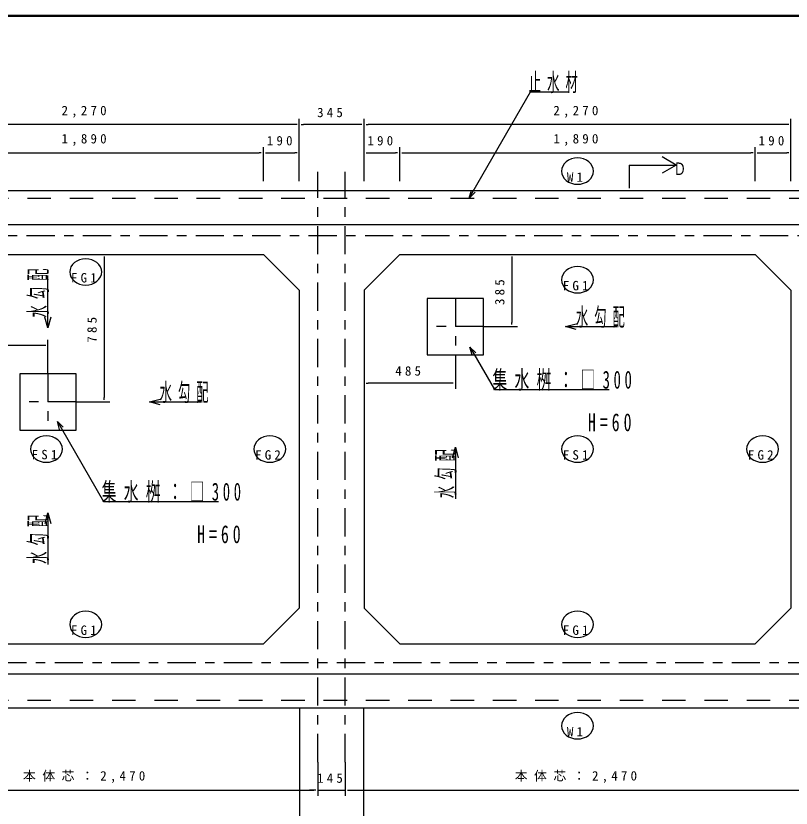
# Model space of a CAD drawing. Units: millimetres on the paper, enlarged 30 times, with parts at other scales. Extents: x -11550 to 187, y -62370 to 8010.
# Drawn here: x -7567 to -5093, y -21248 to -18720 of the extents above; entities that cross this region are included whole.
import ezdxf
from ezdxf.enums import TextEntityAlignment as Align

# ---------------------------------------------------------------- set-up
doc = ezdxf.new("R2010")
doc.units = ezdxf.units.MM
doc.header["$LTSCALE"] = 30
doc.linetypes.add('USER1', pattern=[4.5, 2.5, -2])
doc.linetypes.add('USER2', pattern=[6, 3, -1, 1, -1])
doc.layers.add('layer1', color=4, linetype='Continuous', lineweight=25)
doc.styles.add('ＭＳ ゴシック', font='')
doc.styles.get('ＭＳ ゴシック').set_extended_font_data('MS Gothic')

msp = doc.modelspace()

# ---------------------------------------------------------------- linework, layer by layer
at = {"layer": 'layer1', "color": 7, "lineweight": 50}
msp.add_line((0, -18720), (-11550, -18720), dxfattribs=at)
at = {"layer": 'layer1'}
for p, q in [((-6107.59, -19279.41), (-5924.68, -18962.61)), ((-5924.68, -18962.61), (-5922.88, -18962.61)), ((-5922.88, -18962.61), (-5804.7, -18962.61)), ((-6663, -19156.99), (-6663, -19048.99)), ((-6663, -19156.99), (-6663, -19048.99)), ((-6456, -19156.99), (-6456, -19048.99)), ((-6456, -19156.99), (-6456, -19048.99)), ((-5094, -19156.99), (-5094, -19048.99)), ((-5094, -19156.99), (-5094, -19048.99)), ((-6676.5, -19066.99), (-8011.5, -19066.99)), ((-6669.75, -19066.99), (-6676.5, -19066.99)), ((-6656.25, -19066.99), (-6649.5, -19066.99)), ((-6469.5, -19066.99), (-6649.5, -19066.99)), ((-6462.75, -19066.99), (-6469.5, -19066.99)), ((-6449.25, -19066.99), (-6442.5, -19066.99)), ((-5107.5, -19066.99), (-6442.5, -19066.99)), ((-5100.75, -19066.99), (-5107.5, -19066.99)), ((-7897.5, -19156.99), (-6790.5, -19156.99)), ((-6783.75, -19156.99), (-6790.5, -19156.99)), ((-6777, -19246.99), (-6777, -19138.99)), ((-6777, -19246.99), (-6777, -19138.99)), ((-6770.25, -19156.99), (-6763.5, -19156.99)), ((-6763.5, -19156.99), (-6676.5, -19156.99)), ((-6669.75, -19156.99), (-6676.5, -19156.99)), ((-6663, -19246.99), (-6663, -19138.99)), ((-6456, -19246.99), (-6456, -19138.99)), ((-6449.25, -19156.99), (-6442.5, -19156.99)), ((-6442.5, -19156.99), (-6355.5, -19156.99)), ((-6348.75, -19156.99), (-6355.5, -19156.99)), ((-6342, -19246.99), (-6342, -19138.99)), ((-6342, -19246.99), (-6342, -19138.99)), ((-6335.25, -19156.99), (-6328.5, -19156.99)), ((-6328.5, -19156.99), (-5221.5, -19156.99)), ((-5214.75, -19156.99), (-5221.5, -19156.99)), ((-5208, -19246.99), (-5208, -19138.99)), ((-5208, -19246.99), (-5208, -19138.99)), ((-5201.25, -19156.99), (-5194.5, -19156.99)), ((-5194.5, -19156.99), (-5107.5, -19156.99)), ((-5100.75, -19156.99), (-5107.5, -19156.99)), ((-5094, -19246.99), (-5094, -19138.99)), ((-6120.19, -19301.24), (-6113.44, -19276.04)), ((-6120.19, -19301.24), (-6107.59, -19279.41)), ((-6101.74, -19282.79), (-6120.19, -19301.24)), ((-7374.6, -19481.24), (-7267.2, -19481.24)), ((-7285.2, -19487.99), (-7285.2, -19494.74)), ((-6074.4, -19481.24), (-5966.4, -19481.24)), ((-5984.4, -19487.99), (-5984.4, -19494.74)), ((-7285.2, -19494.74), (-7285.2, -19938.14)), ((-5984.4, -19494.74), (-5984.4, -19698.13)), ((-7464.87, -19681.55), (-7464.87, -19550.99)), ((-7464.87, -19715.75), (-7474.03, -19681.55)), ((-7455.7, -19681.55), (-7464.87, -19715.75)), ((-7464.87, -19715.75), (-7464.87, -19681.55)), ((-6074.4, -19711.63), (-5966.4, -19711.63)), ((-5984.4, -19704.88), (-5984.4, -19698.13)), ((-5813.3, -19711.63), (-5779.1, -19702.47)), ((-5779.1, -19720.8), (-5813.3, -19711.63)), ((-5813.3, -19711.63), (-5779.1, -19711.63)), ((-5779.1, -19711.63), (-5648.54, -19711.63)), ((-7464.6, -19861.64), (-7464.6, -19753.64)), ((-7478.1, -19771.64), (-8011.5, -19771.64)), ((-7471.35, -19771.64), (-7478.1, -19771.64)), ((-6111.34, -19801.98), (-6118.1, -19776.78)), ((-6118.1, -19776.78), (-6099.65, -19795.22)), ((-6118.1, -19776.78), (-6105.5, -19798.6)), ((-6456, -19801.63), (-6456, -19909.63)), ((-6164.4, -19801.63), (-6164.4, -19909.63)), ((-6105.5, -19798.6), (-6040.11, -19911.85)), ((-6449.25, -19891.63), (-6442.5, -19891.63)), ((-6177.9, -19891.63), (-6442.5, -19891.63)), ((-6171.15, -19891.63), (-6177.9, -19891.63)), ((-6040.11, -19911.85), (-6038.31, -19911.85)), ((-6038.31, -19911.85), (-5673.61, -19911.85)), ((-7285.2, -19944.89), (-7285.2, -19938.14)), ((-7140.92, -19951.64), (-7106.72, -19942.47)), ((-7374.6, -19951.64), (-7267.2, -19951.64)), ((-7106.72, -19960.8), (-7140.92, -19951.64)), ((-7140.92, -19951.64), (-7106.72, -19951.64)), ((-7106.72, -19951.64), (-6976.16, -19951.64)), ((-7427.3, -20039.52), (-7434.05, -20014.32)), ((-7434.05, -20014.32), (-7415.61, -20032.77)), ((-7434.05, -20014.32), (-7421.45, -20036.14)), ((-7421.45, -20036.14), (-7287.02, -20268.98)), ((-6173.56, -20129.96), (-6164.4, -20095.76)), ((-6164.4, -20095.76), (-6155.24, -20129.96)), ((-6164.4, -20095.76), (-6164.4, -20129.96)), ((-6164.4, -20129.96), (-6164.4, -20260.53)), ((-7287.02, -20268.98), (-7285.22, -20268.98)), ((-7285.22, -20268.98), (-6920.52, -20268.98)), ((-7473.76, -20339.48), (-7464.6, -20305.28)), ((-7464.6, -20305.28), (-7455.44, -20339.48)), ((-7464.6, -20305.28), (-7464.6, -20339.48)), ((-7464.6, -20339.48), (-7464.6, -20470.04)), ((-6603, -21100.7), (-6603, -21208.7)), ((-6603, -21100.7), (-6603, -21208.7)), ((-6516, -21100.7), (-6516, -21208.7)), ((-6516, -21100.7), (-6516, -21208.7)), ((-8071.5, -21190.7), (-6616.5, -21190.7)), ((-6616.5, -21190.7), (-6630, -21190.7)), ((-6609.75, -21190.7), (-6616.5, -21190.7)), ((-6609.75, -21190.7), (-6616.5, -21190.7)), ((-6603, -21190.7), (-6516, -21190.7)), ((-6509.25, -21190.7), (-6502.5, -21190.7)), ((-6509.25, -21190.7), (-6502.5, -21190.7)), ((-6502.5, -21190.7), (-6489, -21190.7)), ((-6502.5, -21190.7), (-5047.5, -21190.7))]:
    msp.add_line(p, q, dxfattribs=at)
at = {"layer": 'layer1', "color": 6}
for p, q in [((-5459.92, -19196.05), (-5504.92, -19170.07)), ((-5609.92, -19196.05), (-5609.92, -19270.21)), ((-5609.92, -19196.05), (-5459.92, -19196.05)), ((-5459.92, -19196.05), (-5504.92, -19222.03)), ((-8229, -19277.24), (-3321, -19277.24)), ((-8121, -19385.24), (-3429, -19385.24)), ((-7911, -19481.24), (-6777, -19481.24)), ((-6777, -19481.24), (-6663, -19595.24)), ((-6342, -19481.24), (-6456, -19595.24)), ((-6342, -19481.24), (-5208, -19481.24)), ((-5208, -19481.24), (-5094, -19595.24)), ((-6663, -19595.24), (-6663, -20609.24)), ((-6456, -19595.24), (-6456, -20609.24)), ((-5094, -19595.24), (-5094, -20609.24)), ((-6663, -20609.24), (-6777, -20723.24)), ((-6456, -20609.24), (-6342, -20723.24)), ((-5094, -20609.24), (-5208, -20723.24)), ((-7911, -20723.24), (-6777, -20723.24)), ((-6342, -20723.24), (-5208, -20723.24)), ((-8121, -20819.24), (-3429, -20819.24)), ((-8229, -20927.24), (-3321, -20927.24)), ((-6661.5, -20927.24), (-6661.5, -21683.24)), ((-6457.5, -20927.24), (-6457.5, -21683.24))]:
    msp.add_line(p, q, dxfattribs=at)
at = {"layer": 'layer1', "linetype": 'USER2'}
for p, q in [((-6603, -21100.7), (-6603, -19217.24)), ((-6516, -21100.7), (-6516, -19217.24)), ((-6516, -21100.7), (-6516, -19217.24)), ((-8432.8, -19421.24), (-3261, -19421.24)), ((-6164.4, -19621.63), (-6164.4, -19801.63)), ((-6074.4, -19711.63), (-6254.4, -19711.63)), ((-7464.6, -19861.64), (-7464.6, -20041.64)), ((-7374.6, -19951.64), (-7554.6, -19951.64)), ((-8702.8, -20783.24), (-3261, -20783.24))]:
    msp.add_line(p, q, dxfattribs=at)
at = {"layer": 'layer1', "color": 20, "linetype": 'USER1'}
for p, q in [((-8205, -19301.24), (-3345, -19301.24)), ((-8205, -20903.24), (-3345, -20903.24))]:
    msp.add_line(p, q, dxfattribs=at)
at = {"layer": 'layer1', "color": 3}
for p, q in [((-6074.4, -19621.63), (-6254.4, -19621.63)), ((-6254.4, -19621.63), (-6254.4, -19801.63)), ((-6074.4, -19801.63), (-6074.4, -19621.63)), ((-6254.4, -19801.63), (-6074.4, -19801.63)), ((-7374.6, -19861.64), (-7554.6, -19861.64)), ((-7554.6, -19861.64), (-7554.6, -20041.64)), ((-7374.6, -20041.64), (-7374.6, -19861.64)), ((-7554.6, -20041.64), (-7374.6, -20041.64))]:
    msp.add_line(p, q, dxfattribs=at)
for points in [[(-5724, -19215.49), (-5724.98, -19207.29), (-5727.88, -19199.41), (-5732.6, -19192.15), (-5738.94, -19185.79), (-5746.67, -19180.57), (-5755.48, -19176.68), (-5765.05, -19174.29), (-5775, -19173.49), (-5784.95, -19174.29), (-5794.52, -19176.68), (-5803.33, -19180.57), (-5811.06, -19185.79), (-5817.4, -19192.15), (-5822.12, -19199.41), (-5825.02, -19207.29), (-5826, -19215.49), (-5825.02, -19223.68), (-5822.12, -19231.56), (-5817.4, -19238.82), (-5811.06, -19245.19), (-5803.33, -19250.41), (-5794.52, -19254.29), (-5784.95, -19256.68), (-5775, -19257.49), (-5765.05, -19256.68), (-5755.48, -19254.29), (-5746.67, -19250.41), (-5738.94, -19245.19), (-5732.6, -19238.82), (-5727.88, -19231.56), (-5724.98, -19223.68)], [(-7293, -19537.1), (-7293.98, -19528.9), (-7296.88, -19521.03), (-7301.6, -19513.76), (-7307.94, -19507.4), (-7315.67, -19502.18), (-7324.48, -19498.3), (-7334.05, -19495.91), (-7344, -19495.1), (-7353.95, -19495.91), (-7363.52, -19498.3), (-7372.33, -19502.18), (-7380.06, -19507.4), (-7386.4, -19513.76), (-7391.12, -19521.03), (-7394.02, -19528.9), (-7395, -19537.1), (-7394.02, -19545.29), (-7391.12, -19553.17), (-7386.4, -19560.43), (-7380.06, -19566.8), (-7372.33, -19572.02), (-7363.52, -19575.9), (-7353.95, -19578.29), (-7344, -19579.1), (-7334.05, -19578.29), (-7324.48, -19575.9), (-7315.67, -19572.02), (-7307.94, -19566.8), (-7301.6, -19560.43), (-7296.88, -19553.17), (-7293.98, -19545.29)], [(-5724, -19562.16), (-5724.98, -19553.97), (-5727.88, -19546.09), (-5732.6, -19538.83), (-5738.94, -19532.47), (-5746.67, -19527.24), (-5755.48, -19523.36), (-5765.05, -19520.97), (-5775, -19520.16), (-5784.95, -19520.97), (-5794.52, -19523.36), (-5803.33, -19527.24), (-5811.06, -19532.47), (-5817.4, -19538.83), (-5822.12, -19546.09), (-5825.02, -19553.97), (-5826, -19562.16), (-5825.02, -19570.36), (-5822.12, -19578.24), (-5817.4, -19585.5), (-5811.06, -19591.86), (-5803.33, -19597.09), (-5794.52, -19600.97), (-5784.95, -19603.36), (-5775, -19604.16), (-5765.05, -19603.36), (-5755.48, -19600.97), (-5746.67, -19597.09), (-5738.94, -19591.86), (-5732.6, -19585.5), (-5727.88, -19578.24), (-5724.98, -19570.36)], [(-7418.22, -20102.24), (-7419.2, -20094.04), (-7422.11, -20086.16), (-7426.82, -20078.9), (-7433.16, -20072.54), (-7440.89, -20067.31), (-7449.71, -20063.43), (-7459.27, -20061.04), (-7469.22, -20060.24), (-7479.17, -20061.04), (-7488.74, -20063.43), (-7497.56, -20067.31), (-7505.29, -20072.54), (-7511.63, -20078.9), (-7516.34, -20086.16), (-7519.24, -20094.04), (-7520.22, -20102.24), (-7519.24, -20110.43), (-7516.34, -20118.31), (-7511.63, -20125.57), (-7505.29, -20131.93), (-7497.56, -20137.16), (-7488.74, -20141.04), (-7479.17, -20143.43), (-7469.22, -20144.24), (-7459.27, -20143.43), (-7449.71, -20141.04), (-7440.89, -20137.16), (-7433.16, -20131.93), (-7426.82, -20125.57), (-7422.11, -20118.31), (-7419.2, -20110.43)], [(-6705.6, -20102.24), (-6706.58, -20094.04), (-6709.48, -20086.16), (-6714.19, -20078.9), (-6720.53, -20072.54), (-6728.26, -20067.31), (-6737.08, -20063.43), (-6746.65, -20061.04), (-6756.6, -20060.24), (-6766.55, -20061.04), (-6776.11, -20063.43), (-6784.93, -20067.31), (-6792.66, -20072.54), (-6799, -20078.9), (-6803.71, -20086.16), (-6806.62, -20094.04), (-6807.6, -20102.24), (-6806.62, -20110.43), (-6803.71, -20118.31), (-6799, -20125.57), (-6792.66, -20131.93), (-6784.93, -20137.16), (-6776.11, -20141.04), (-6766.55, -20143.43), (-6756.6, -20144.24), (-6746.65, -20143.43), (-6737.08, -20141.04), (-6728.26, -20137.16), (-6720.53, -20131.93), (-6714.19, -20125.57), (-6709.48, -20118.31), (-6706.58, -20110.43)], [(-5724, -20102.24), (-5724.98, -20094.04), (-5727.88, -20086.16), (-5732.6, -20078.9), (-5738.94, -20072.54), (-5746.67, -20067.31), (-5755.48, -20063.43), (-5765.05, -20061.04), (-5775, -20060.24), (-5784.95, -20061.04), (-5794.52, -20063.43), (-5803.33, -20067.31), (-5811.06, -20072.54), (-5817.4, -20078.9), (-5822.12, -20086.16), (-5825.02, -20094.04), (-5826, -20102.24), (-5825.02, -20110.43), (-5822.12, -20118.31), (-5817.4, -20125.57), (-5811.06, -20131.93), (-5803.33, -20137.16), (-5794.52, -20141.04), (-5784.95, -20143.43), (-5775, -20144.24), (-5765.05, -20143.43), (-5755.48, -20141.04), (-5746.67, -20137.16), (-5738.94, -20131.93), (-5732.6, -20125.57), (-5727.88, -20118.31), (-5724.98, -20110.43)], [(-5133.46, -20102.24), (-5134.44, -20094.04), (-5137.34, -20086.16), (-5142.06, -20078.9), (-5148.4, -20072.54), (-5156.13, -20067.31), (-5164.94, -20063.43), (-5174.51, -20061.04), (-5184.46, -20060.24), (-5194.41, -20061.04), (-5203.98, -20063.43), (-5212.79, -20067.31), (-5220.52, -20072.54), (-5226.87, -20078.9), (-5231.58, -20086.16), (-5234.48, -20094.04), (-5235.46, -20102.24), (-5234.48, -20110.43), (-5231.58, -20118.31), (-5226.87, -20125.57), (-5220.52, -20131.93), (-5212.79, -20137.16), (-5203.98, -20141.04), (-5194.41, -20143.43), (-5184.46, -20144.24), (-5174.51, -20143.43), (-5164.94, -20141.04), (-5156.13, -20137.16), (-5148.4, -20131.93), (-5142.06, -20125.57), (-5137.34, -20118.31), (-5134.44, -20110.43)], [(-7293, -20661.47), (-7293.98, -20653.27), (-7296.88, -20645.39), (-7301.6, -20638.13), (-7307.94, -20631.77), (-7315.67, -20626.55), (-7324.48, -20622.66), (-7334.05, -20620.27), (-7344, -20619.47), (-7353.95, -20620.27), (-7363.52, -20622.66), (-7372.33, -20626.55), (-7380.06, -20631.77), (-7386.4, -20638.13), (-7391.12, -20645.39), (-7394.02, -20653.27), (-7395, -20661.47), (-7394.02, -20669.66), (-7391.12, -20677.54), (-7386.4, -20684.8), (-7380.06, -20691.17), (-7372.33, -20696.39), (-7363.52, -20700.27), (-7353.95, -20702.66), (-7344, -20703.47), (-7334.05, -20702.66), (-7324.48, -20700.27), (-7315.67, -20696.39), (-7307.94, -20691.17), (-7301.6, -20684.8), (-7296.88, -20677.54), (-7293.98, -20669.66)], [(-5724, -20661.47), (-5724.98, -20653.27), (-5727.88, -20645.39), (-5732.6, -20638.13), (-5738.94, -20631.77), (-5746.67, -20626.55), (-5755.48, -20622.66), (-5765.05, -20620.27), (-5775, -20619.47), (-5784.95, -20620.27), (-5794.52, -20622.66), (-5803.33, -20626.55), (-5811.06, -20631.77), (-5817.4, -20638.13), (-5822.12, -20645.39), (-5825.02, -20653.27), (-5826, -20661.47), (-5825.02, -20669.66), (-5822.12, -20677.54), (-5817.4, -20684.8), (-5811.06, -20691.17), (-5803.33, -20696.39), (-5794.52, -20700.27), (-5784.95, -20702.66), (-5775, -20703.47), (-5765.05, -20702.66), (-5755.48, -20700.27), (-5746.67, -20696.39), (-5738.94, -20691.17), (-5732.6, -20684.8), (-5727.88, -20677.54), (-5724.98, -20669.66)], [(-5724, -20984.97), (-5724.98, -20976.78), (-5727.88, -20968.9), (-5732.6, -20961.64), (-5738.94, -20955.27), (-5746.67, -20950.05), (-5755.48, -20946.17), (-5765.05, -20943.78), (-5775, -20942.97), (-5784.95, -20943.78), (-5794.52, -20946.17), (-5803.33, -20950.05), (-5811.06, -20955.27), (-5817.4, -20961.64), (-5822.12, -20968.9), (-5825.02, -20976.78), (-5826, -20984.97), (-5825.02, -20993.16), (-5822.12, -21001.04), (-5817.4, -21008.3), (-5811.06, -21014.67), (-5803.33, -21019.89), (-5794.52, -21023.77), (-5784.95, -21026.16), (-5775, -21026.97), (-5765.05, -21026.16), (-5755.48, -21023.77), (-5746.67, -21019.89), (-5738.94, -21014.67), (-5732.6, -21008.3), (-5727.88, -21001.04), (-5724.98, -20993.16)]]:
    msp.add_lwpolyline(points, close=True, dxfattribs=at)

# ---------------------------------------------------------------- texts
at = {"layer": 'layer1', "color": 20, "style": 'ＭＳ ゴシック', "width": 0.75}
msp.add_text('Ｄ', height=40.25, dxfattribs=at).set_placement((-5469.07, -19240.2), align=Align.BOTTOM_LEFT)
at = {"layer": 'layer1', "color": 2, "char_height": 57.18, "attachment_point": 7, "style": 'ＭＳ ゴシック'}
for s, insert in [('\\T1.5;\\W0.5;止水材', (-5930.21, -18966.79)), ('\\T1.5;\\W0.5;水勾配', (-5779.92, -19715.49)), ('\\T1.5;\\W0.6;集水桝：□300', (-6045.8, -19916.02)), ('\\T1.5;\\W0.5;水勾配', (-7108.04, -19955.49)), ('\\T1.5;\\W0.65;\u3000\u3000\u3000\u3000H=60', (-6045.8, -20046.02)), ('\\T1.5;\\W0.6;集水桝：□300', (-7292.71, -20273.16)), ('\\T1.5;\\W0.65;\u3000\u3000\u3000\u3000H=60', (-7292.71, -20403.16))]:
    msp.add_mtext(s, dxfattribs=dict(at, insert=insert))
at = {"layer": 'layer1', "color": 3, "char_height": 30.15, "style": 'ＭＳ ゴシック'}
for s, insert, attachment_point in [('\\T1.5;2,270', (-7344, -19025.82), 5), ('\\T1.5;2,270', (-5775, -19025.82), 5), ('\\T1.5;345', (-6559.5, -19028.43), 5), ('\\T1.5;1,890', (-7344, -19115.82), 5), ('\\T1.5;190', (-6720, -19118.43), 5), ('\\T1.5;190', (-6399, -19118.43), 5), ('\\T1.5;1,890', (-5775, -19115.82), 5), ('\\T1.5;190', (-5151, -19118.43), 5), ('\\T1.5;W1', (-5808.58, -19249.55), 7), ('\\T1.5;FG1', (-7390.94, -19571.16), 7), ('\\T1.5;FG1', (-5821.94, -19596.23), 7), ('\\T1.5;485', (-6310.2, -19853.07), 5), ('\\T1.5;FS1', (-7516.55, -20135.32), 7), ('\\T1.5;FG2', (-6803.54, -20136.3), 7), ('\\T1.5;FS1', (-5821.94, -20136.3), 7), ('\\T1.5;FG2', (-5231.4, -20136.3), 7), ('\\T1.5;FG1', (-7390.94, -20695.53), 7), ('\\T1.5;FG1', (-5821.94, -20695.53), 7), ('\\T1.5;W1', (-5808.58, -21019.07), 7), ('\\T1.5;本体芯：2,470', (-7344, -21148.38), 5), ('\\T1.5;本体芯：2,470', (-5775, -21148.38), 5), ('\\T1.5;145', (-6559.5, -21152.14), 5)]:
    msp.add_mtext(s, dxfattribs=dict(at, insert=insert, attachment_point=attachment_point))
at = {"layer": 'layer1', "color": 2, "char_height": 57.18, "attachment_point": 7, "rotation": 90, "style": 'ＭＳ ゴシック'}
for insert in [(-7461.01, -19682.37), (-6160.55, -20258.63), (-7461.01, -20468.11)]:
    msp.add_mtext('\\T1.5;\\W0.5;水勾配', dxfattribs=dict(at, insert=insert))
at = {"layer": 'layer1', "color": 3, "char_height": 30.15, "attachment_point": 5, "rotation": 90, "style": 'ＭＳ ゴシック'}
for s, insert in [('\\T1.5;385', (-6022.97, -19596.44)), ('\\T1.5;785', (-7323.77, -19716.44))]:
    msp.add_mtext(s, dxfattribs=dict(at, insert=insert))

doc.saveas('drawing.dxf')
